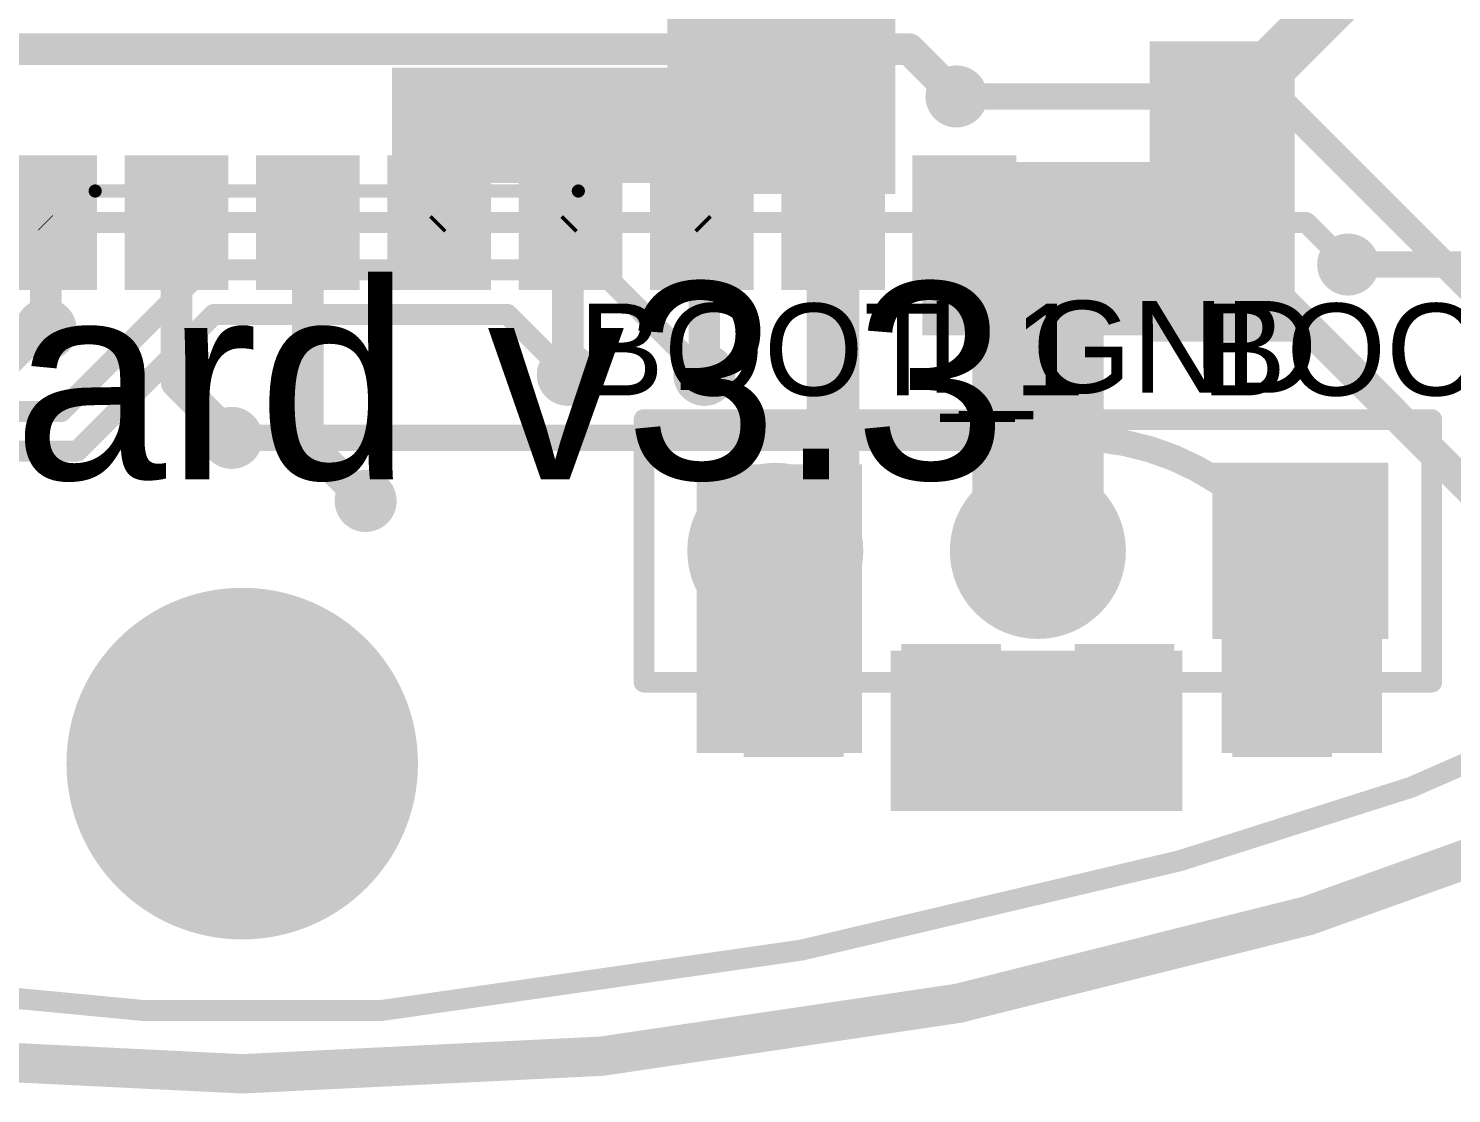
# Model space of a CAD drawing. Header units: millimetres. Extents: x -1.41 to 1.41, y -0.13 to 2.68.
# Drawn here: x -0.081 to 0.461, y -0.126 to 0.28 of the extents above; entities that cross this region are included whole.
import ezdxf

# ---------------------------------------------------------------- set-up
doc = ezdxf.new("R2010")
doc.units = ezdxf.units.MM
doc.header["$MEASUREMENT"] = 0
for name, color, linetype in [('BottomLayer', 5, 'Continuous'), ('BottomPaste', 16, 'Continuous'), ('BottomSolder', 6, 'Continuous'), ('Mechanical2', 216, 'Continuous'), ('MultiLayer', 9, 'Continuous'), ('PadHoleLayer', 156, 'Continuous'), ('TopLayer', 1, 'Continuous'), ('TopOverlay', 2, 'Continuous'), ('TopPaste', 8, 'Continuous'), ('TopSolder', 216, 'Continuous'), ('ViaHoleLayer', 16, 'Continuous')]:
    doc.layers.add(name, color=color, linetype=linetype)
doc.styles.add('Arial', font='', dxfattribs={"height": 0.2})
doc.styles.get('Arial').set_extended_font_data('Arial')

# ---------------------------------------------------------------- blocks, each defined once
blk = doc.blocks.new('HDR1X3__3')
at = {"layer": 'BottomLayer'}
blk.add_hatch(color=5, dxfattribs=at).paths.add_polyline_path([(-0.02952755, 0.02952755), (0.02952755, 0.02952755), (0.02952755, -0.02952755), (-0.02952755, -0.02952755)])
h = blk.add_hatch(color=5, dxfattribs=at)
edge = h.paths.add_edge_path()
edge.add_arc((0.1, 0), 0.0295275, 0, 360)
h = blk.add_hatch(color=5, dxfattribs=at)
edge = h.paths.add_edge_path()
edge.add_arc((0.2, 0), 0.0295275, 0, 360)
at = {"layer": 'BottomSolder'}
blk.add_hatch(color=6, dxfattribs=at).paths.add_polyline_path([(-0.03352755, 0.03352755), (0.03352755, 0.03352755), (0.03352755, -0.03352755), (-0.03352755, -0.03352755)])
h = blk.add_hatch(color=6, dxfattribs=at)
edge = h.paths.add_edge_path()
edge.add_arc((0.1, 0), 0.0335275, 0, 360)
h = blk.add_hatch(color=6, dxfattribs=at)
edge = h.paths.add_edge_path()
edge.add_arc((0.2, 0), 0.0335275, 0, 360)
at = {"layer": 'MultiLayer'}
blk.add_hatch(color=9, dxfattribs=at).paths.add_polyline_path([(-0.02952755, 0.02952755), (0.02952755, 0.02952755), (0.02952755, -0.02952755), (-0.02952755, -0.02952755)])
h = blk.add_hatch(color=9, dxfattribs=at)
edge = h.paths.add_edge_path()
edge.add_arc((0.1, 0), 0.0295275, 0, 360)
h = blk.add_hatch(color=9, dxfattribs=at)
edge = h.paths.add_edge_path()
edge.add_arc((0.2, 0), 0.0295275, 0, 360)
at = {"layer": 'PadHoleLayer'}
h = blk.add_hatch(color=156, dxfattribs=at)
edge = h.paths.add_edge_path()
edge.add_arc((0, 0), 0.0177165, 0, 360)
h = blk.add_hatch(color=156, dxfattribs=at)
edge = h.paths.add_edge_path()
edge.add_arc((0.1, 0), 0.0177165, 0, 360)
h = blk.add_hatch(color=156, dxfattribs=at)
edge = h.paths.add_edge_path()
edge.add_arc((0.2, 0), 0.0177165, 0, 360)
at = {"layer": 'TopLayer'}
blk.add_hatch(color=1, dxfattribs=at).paths.add_polyline_path([(-0.02952755, 0.02952755), (0.02952755, 0.02952755), (0.02952755, -0.02952755), (-0.02952755, -0.02952755)])
h = blk.add_hatch(color=1, dxfattribs=at)
edge = h.paths.add_edge_path()
edge.add_arc((0.1, 0), 0.0295275, 0, 360)
h = blk.add_hatch(color=1, dxfattribs=at)
edge = h.paths.add_edge_path()
edge.add_arc((0.2, 0), 0.0295275, 0, 360)
at = {"layer": 'TopSolder'}
blk.add_hatch(color=216, dxfattribs=at).paths.add_polyline_path([(-0.03352755, 0.03352755), (0.03352755, 0.03352755), (0.03352755, -0.03352755), (-0.03352755, -0.03352755)])
h = blk.add_hatch(color=216, dxfattribs=at)
edge = h.paths.add_edge_path()
edge.add_arc((0.1, 0), 0.0335275, 0, 360)
h = blk.add_hatch(color=216, dxfattribs=at)
edge = h.paths.add_edge_path()
edge.add_arc((0.2, 0), 0.0335275, 0, 360)
at = {"layer": 'TopOverlay', "const_width": 0.007874}
for points in [[(0.25, 0.05), (-0.05, 0.05)], [(-0.05, 0.05), (-0.05, -0.05)], [(0.25, 0.05), (0.25, -0.05)], [(0.25, -0.05), (-0.05, -0.05)]]:
    blk.add_lwpolyline(points, dxfattribs=at)
at = {"layer": 'TopOverlay', "const_width": 0.003937}
for points in [[(-0.0519685, 0.05, 1), (-0.0480315, 0.05, 1)], [(-0.0519685, 0.05, 1), (-0.0480315, 0.05, 1)], [(0.2480315, 0.05, 1), (0.2519685, 0.05, 1)], [(0.2480315, 0.05, 1), (0.2519685, 0.05, 1)], [(-0.0519685, -0.05, 1), (-0.0480315, -0.05, 1)], [(-0.0519685, -0.05, 1), (-0.0480315, -0.05, 1)], [(0.2480315, -0.05, 1), (0.2519685, -0.05, 1)], [(0.2480315, -0.05, 1), (0.2519685, -0.05, 1)]]:
    blk.add_lwpolyline(points, format="xyb", close=True, dxfattribs=at)
blk = doc.blocks.new('TACTILE_SWITCH_13MM_ACTUATOR_8')
at = {"layer": 'TopLayer'}
for points in [[(-0.2066929, 0.11811025), (-0.1279527, 0.11811025), (-0.1279527, 0.05905515), (-0.2066929, 0.05905515)], [(0.1279528, 0.11811025), (0.206693, 0.11811025), (0.206693, 0.05905515), (0.1279528, 0.05905515)], [(-0.2066929, -0.05905515), (-0.1279527, -0.05905515), (-0.1279527, -0.11811025), (-0.2066929, -0.11811025)], [(0.1279528, -0.05905515), (0.206693, -0.05905515), (0.206693, -0.11811025), (0.1279528, -0.11811025)]]:
    blk.add_hatch(color=1, dxfattribs=at).paths.add_polyline_path(points)
at = {"layer": 'TopPaste'}
for points in [[(-0.2066929, 0.11811025), (-0.1279527, 0.11811025), (-0.1279527, 0.05905515), (-0.2066929, 0.05905515)], [(0.1279528, 0.11811025), (0.206693, 0.11811025), (0.206693, 0.05905515), (0.1279528, 0.05905515)], [(-0.2066929, -0.05905515), (-0.1279527, -0.05905515), (-0.1279527, -0.11811025), (-0.2066929, -0.11811025)], [(0.1279528, -0.05905515), (0.206693, -0.05905515), (0.206693, -0.11811025), (0.1279528, -0.11811025)]]:
    blk.add_hatch(color=8, dxfattribs=at).paths.add_polyline_path(points)
at = {"layer": 'TopSolder'}
for points in [[(-0.2106929, 0.12211025), (-0.1239527, 0.12211025), (-0.1239527, 0.05505515), (-0.2106929, 0.05505515)], [(0.1239528, 0.12211025), (0.210693, 0.12211025), (0.210693, 0.05505515), (0.1239528, 0.05505515)], [(-0.2106929, -0.05505515), (-0.1239527, -0.05505515), (-0.1239527, -0.12211025), (-0.2106929, -0.12211025)], [(0.1239528, -0.05505515), (0.210693, -0.05505515), (0.210693, -0.12211025), (0.1239528, -0.12211025)]]:
    blk.add_hatch(color=216, dxfattribs=at).paths.add_polyline_path(points)
at = {"layer": 'TopOverlay', "const_width": 0.005}
for points in [[(0.094, 0.121), (-0.09, 0.121)], [(-0.124, 0.047), (-0.124, -0.047)], [(0.1240001, 0.047), (0.1240001, -0.047)], [(0.094, -0.121), (-0.09, -0.121)]]:
    blk.add_lwpolyline(points, dxfattribs=at)
at = {"layer": 'TopOverlay', "const_width": 0.0025}
for points in [[(-0.09125, 0.121, 1), (-0.08875, 0.121, 1)], [(0.09275, 0.121, 1), (0.09525, 0.121, 1)], [(-0.12525, 0.047, 1), (-0.12275, 0.047, 1)], [(0.1227501, 0.047, 1), (0.1252501, 0.047, 1)], [(-0.12525, -0.047, 1), (-0.12275, -0.047, 1)], [(0.1227501, -0.047, 1), (0.1252501, -0.047, 1)], [(-0.09125, -0.121, 1), (-0.08875, -0.121, 1)], [(0.09275, -0.121, 1), (0.09525, -0.121, 1)]]:
    blk.add_lwpolyline(points, format="xyb", close=True, dxfattribs=at)
blk = doc.blocks.new('M55_7012642R_B_124')
at = {"layer": 'BottomLayer'}
for points in [[(-0.42185035, 0.1496062), (-0.37460625, 0.1496062), (-0.37460625, 0.043307), (-0.42185035, 0.043307)], [(-0.28425195, 0.08661405), (-0.31574805, 0.08661405), (-0.31574805, 0.12992115), (-0.28425195, 0.12992115)], [(-0.23425195, 0.08661405), (-0.26574805, 0.08661405), (-0.26574805, 0.12992115), (-0.23425195, 0.12992115)], [(-0.18425195, 0.08661405), (-0.21574805, 0.08661405), (-0.21574805, 0.12992115), (-0.18425195, 0.12992115)], [(-0.13425195, 0.08661405), (-0.16574805, 0.08661405), (-0.16574805, 0.12992115), (-0.13425195, 0.12992115)], [(-0.08425195, 0.08661405), (-0.11574805, 0.08661405), (-0.11574805, 0.12992115), (-0.08425195, 0.12992115)], [(-0.03425195, 0.08661405), (-0.06574805, 0.08661405), (-0.06574805, 0.12992115), (-0.03425195, 0.12992115)], [(0.01574805, 0.08661405), (-0.01574805, 0.08661405), (-0.01574805, 0.12992115), (0.01574805, 0.12992115)], [(0.06574805, 0.08661405), (0.03425195, 0.08661405), (0.03425195, 0.12992115), (0.06574805, 0.12992115)]]:
    blk.add_hatch(color=5, dxfattribs=at).paths.add_polyline_path(points)
at = {"layer": 'BottomPaste'}
for points in [[(-0.42185035, 0.1496062), (-0.37460625, 0.1496062), (-0.37460625, 0.043307), (-0.42185035, 0.043307)], [(-0.28425195, 0.08661405), (-0.31574805, 0.08661405), (-0.31574805, 0.12992115), (-0.28425195, 0.12992115)], [(-0.23425195, 0.08661405), (-0.26574805, 0.08661405), (-0.26574805, 0.12992115), (-0.23425195, 0.12992115)], [(-0.18425195, 0.08661405), (-0.21574805, 0.08661405), (-0.21574805, 0.12992115), (-0.18425195, 0.12992115)], [(-0.13425195, 0.08661405), (-0.16574805, 0.08661405), (-0.16574805, 0.12992115), (-0.13425195, 0.12992115)], [(-0.08425195, 0.08661405), (-0.11574805, 0.08661405), (-0.11574805, 0.12992115), (-0.08425195, 0.12992115)], [(-0.03425195, 0.08661405), (-0.06574805, 0.08661405), (-0.06574805, 0.12992115), (-0.03425195, 0.12992115)], [(0.01574805, 0.08661405), (-0.01574805, 0.08661405), (-0.01574805, 0.12992115), (0.01574805, 0.12992115)], [(0.06574805, 0.08661405), (0.03425195, 0.08661405), (0.03425195, 0.12992115), (0.06574805, 0.12992115)]]:
    blk.add_hatch(color=16, dxfattribs=at).paths.add_polyline_path(points)
at = {"layer": 'BottomSolder'}
for points in [[(-0.42585035, 0.1536062), (-0.37060625, 0.1536062), (-0.37060625, 0.039307), (-0.42585035, 0.039307)], [(-0.28025195, 0.08261405), (-0.31974805, 0.08261405), (-0.31974805, 0.13392115), (-0.28025195, 0.13392115)], [(-0.23025195, 0.08261405), (-0.26974805, 0.08261405), (-0.26974805, 0.13392115), (-0.23025195, 0.13392115)], [(-0.18025195, 0.08261405), (-0.21974805, 0.08261405), (-0.21974805, 0.13392115), (-0.18025195, 0.13392115)], [(-0.13025195, 0.08261405), (-0.16974805, 0.08261405), (-0.16974805, 0.13392115), (-0.13025195, 0.13392115)], [(-0.08025195, 0.08261405), (-0.11974805, 0.08261405), (-0.11974805, 0.13392115), (-0.08025195, 0.13392115)], [(-0.03025195, 0.08261405), (-0.06974805, 0.08261405), (-0.06974805, 0.13392115), (-0.03025195, 0.13392115)], [(0.01974805, 0.08261405), (-0.01974805, 0.08261405), (-0.01974805, 0.13392115), (0.01974805, 0.13392115)], [(0.06974805, 0.08261405), (0.03025195, 0.08261405), (0.03025195, 0.13392115), (0.06974805, 0.13392115)]]:
    blk.add_hatch(color=6, dxfattribs=at).paths.add_polyline_path(points)
blk = doc.blocks.new('RES0603_B_157')
at = {"layer": 'BottomLayer'}
for points in [[(-0.045, -0.0175), (-0.045, 0.0175), (-0.015, 0.0175), (-0.015, -0.0175)], [(0.015, -0.0175), (0.015, 0.0175), (0.045, 0.0175), (0.045, -0.0175)]]:
    blk.add_hatch(color=5, dxfattribs=at).paths.add_polyline_path(points)
at = {"layer": 'BottomPaste'}
for points in [[(-0.045, -0.0175), (-0.045, 0.0175), (-0.015, 0.0175), (-0.015, -0.0175)], [(0.015, -0.0175), (0.015, 0.0175), (0.045, 0.0175), (0.045, -0.0175)]]:
    blk.add_hatch(color=16, dxfattribs=at).paths.add_polyline_path(points)
at = {"layer": 'BottomSolder'}
for points in [[(-0.049, -0.0215), (-0.049, 0.0215), (-0.011, 0.0215), (-0.011, -0.0215)], [(0.011, -0.0215), (0.011, 0.0215), (0.049, 0.0215), (0.049, -0.0215)]]:
    blk.add_hatch(color=6, dxfattribs=at).paths.add_polyline_path(points)
blk = doc.blocks.new('RES0603_B_158')
at = {"layer": 'BottomLayer'}
for points in [[(-0.045, -0.0175), (-0.045, 0.0175), (-0.015, 0.0175), (-0.015, -0.0175)], [(0.015, -0.0175), (0.015, 0.0175), (0.045, 0.0175), (0.045, -0.0175)]]:
    blk.add_hatch(color=5, dxfattribs=at).paths.add_polyline_path(points)
at = {"layer": 'BottomPaste'}
for points in [[(-0.045, -0.0175), (-0.045, 0.0175), (-0.015, 0.0175), (-0.015, -0.0175)], [(0.015, -0.0175), (0.015, 0.0175), (0.045, 0.0175), (0.045, -0.0175)]]:
    blk.add_hatch(color=16, dxfattribs=at).paths.add_polyline_path(points)
at = {"layer": 'BottomSolder'}
for points in [[(-0.049, -0.0215), (-0.049, 0.0215), (-0.011, 0.0215), (-0.011, -0.0215)], [(0.011, -0.0215), (0.011, 0.0215), (0.049, 0.0215), (0.049, -0.0215)]]:
    blk.add_hatch(color=6, dxfattribs=at).paths.add_polyline_path(points)

msp = doc.modelspace()

# ---------------------------------------------------------------- hatches: boundary and pattern name
at = {"layer": 'BottomLayer'}
for points in [[(0.346, 0.163), (0.4, 0.163), (0.4, 0.272), (0.346, 0.272)], [(0.259, 0.163), (0.3714058, 0.163), (0.3714058, 0.229), (0.259, 0.229)], [(0.173, 0.004), (0.236, 0.004), (0.236, 0.114), (0.173, 0.114)], [(0.373, 0.004), (0.434, 0.004), (0.434, 0.114), (0.373, 0.114)], [(0.3580001, -0.0179999), (0.3580001, 0.0430001), (0.2470001, 0.0430001), (0.2470001, -0.0179999)]]:
    msp.add_hatch(color=5, dxfattribs=at).paths.add_polyline_path(points)
h = msp.add_hatch(color=5, dxfattribs=at)
edge = h.paths.add_edge_path()
edge.add_arc((0.272, 0.254), 0.011811, 0, 360)
h = msp.add_hatch(color=5, dxfattribs=at)
edge = h.paths.add_edge_path()
edge.add_arc((0.075, 0.244), 0.011811, 0, 360)
h = msp.add_hatch(color=5, dxfattribs=at)
edge = h.paths.add_edge_path()
edge.add_arc((0.4211631, 0.19), 0.011811, 0, 360)
h = msp.add_hatch(color=5, dxfattribs=at)
edge = h.paths.add_edge_path()
edge.add_arc((0.35, 0.177189), 0.011811, 0, 360)
h = msp.add_hatch(color=5, dxfattribs=at)
edge = h.paths.add_edge_path()
edge.add_arc((-0.074811, 0.165189), 0.011811, 0, 360)
h = msp.add_hatch(color=5, dxfattribs=at)
edge = h.paths.add_edge_path()
edge.add_arc((0.124, 0.148), 0.011811, 0, 360)
h = msp.add_hatch(color=5, dxfattribs=at)
edge = h.paths.add_edge_path()
edge.add_arc((0.176, 0.148), 0.011811, 0, 360)
h = msp.add_hatch(color=5, dxfattribs=at)
edge = h.paths.add_edge_path()
edge.add_arc((-0.004, 0.124), 0.011811, 0, 360)
h = msp.add_hatch(color=5, dxfattribs=at)
edge = h.paths.add_edge_path()
edge.add_arc((0.047, 0.1), 0.011811, 0, 360)
h = msp.add_hatch(color=5, dxfattribs=at)
edge = h.paths.add_edge_path()
edge.add_arc((0, 0), 0.0590551, 0, 360)
h = msp.add_hatch(color=5, dxfattribs=at)
edge = h.paths.add_edge_path()
edge.add_arc((0.303, 0.027), 0.011811, 0, 360)
h = msp.add_hatch(color=5, dxfattribs=at)
edge = h.paths.add_edge_path()
edge.add_arc((0.303, 0.0005858), 0.011811, 0, 360)
at = {"layer": 'BottomSolder'}
h = msp.add_hatch(color=6, dxfattribs=at)
edge = h.paths.add_edge_path()
edge.add_arc((0.272, 0.254), 0.0059055, 0, 360)
h = msp.add_hatch(color=6, dxfattribs=at)
edge = h.paths.add_edge_path()
edge.add_arc((0.075, 0.244), 0.0059055, 0, 360)
h = msp.add_hatch(color=6, dxfattribs=at)
edge = h.paths.add_edge_path()
edge.add_arc((0.4211631, 0.19), 0.0059055, 0, 360)
h = msp.add_hatch(color=6, dxfattribs=at)
edge = h.paths.add_edge_path()
edge.add_arc((0.35, 0.177189), 0.0059055, 0, 360)
h = msp.add_hatch(color=6, dxfattribs=at)
edge = h.paths.add_edge_path()
edge.add_arc((-0.074811, 0.165189), 0.0059055, 0, 360)
h = msp.add_hatch(color=6, dxfattribs=at)
edge = h.paths.add_edge_path()
edge.add_arc((0.124, 0.148), 0.0059055, 0, 360)
h = msp.add_hatch(color=6, dxfattribs=at)
edge = h.paths.add_edge_path()
edge.add_arc((0.176, 0.148), 0.0059055, 0, 360)
h = msp.add_hatch(color=6, dxfattribs=at)
edge = h.paths.add_edge_path()
edge.add_arc((-0.004, 0.124), 0.0059055, 0, 360)
h = msp.add_hatch(color=6, dxfattribs=at)
edge = h.paths.add_edge_path()
edge.add_arc((0.047, 0.1), 0.0059055, 0, 360)
h = msp.add_hatch(color=6, dxfattribs=at)
edge = h.paths.add_edge_path()
edge.add_arc((0, 0), 0.0630551, 0, 360)
h = msp.add_hatch(color=6, dxfattribs=at)
edge = h.paths.add_edge_path()
edge.add_arc((0.303, 0.027), 0.0059055, 0, 360)
h = msp.add_hatch(color=6, dxfattribs=at)
edge = h.paths.add_edge_path()
edge.add_arc((0.303, 0.0005858), 0.0059055, 0, 360)
at = {"layer": 'MultiLayer'}
h = msp.add_hatch(color=9, dxfattribs=at)
edge = h.paths.add_edge_path()
edge.add_arc((0, 0), 0.0590551, 0, 360)
at = {"layer": 'PadHoleLayer'}
h = msp.add_hatch(color=156, dxfattribs=at)
edge = h.paths.add_edge_path()
edge.add_arc((0, 0), 0.0669291, 0, 360)
at = {"layer": 'TopLayer'}
for points in [[(0.1656993, 0.2507797), (0.2449999, 0.2507797), (0.2449999, 0.2977797), (0.1656993, 0.2977797)], [(0.057, 0.221), (0.244, 0.221), (0.244, 0.265), (0.057, 0.265)]]:
    msp.add_hatch(color=1, dxfattribs=at).paths.add_polyline_path(points)
h = msp.add_hatch(color=1, dxfattribs=at)
edge = h.paths.add_edge_path()
edge.add_arc((0.272, 0.254), 0.011811, 0, 360)
h = msp.add_hatch(color=1, dxfattribs=at)
edge = h.paths.add_edge_path()
edge.add_arc((0.075, 0.244), 0.011811, 0, 360)
h = msp.add_hatch(color=1, dxfattribs=at)
edge = h.paths.add_edge_path()
edge.add_arc((0.4211631, 0.19), 0.011811, 0, 360)
h = msp.add_hatch(color=1, dxfattribs=at)
edge = h.paths.add_edge_path()
edge.add_arc((0.35, 0.177189), 0.011811, 0, 360)
h = msp.add_hatch(color=1, dxfattribs=at)
edge = h.paths.add_edge_path()
edge.add_arc((-0.074811, 0.165189), 0.011811, 0, 360)
h = msp.add_hatch(color=1, dxfattribs=at)
edge = h.paths.add_edge_path()
edge.add_arc((0.124, 0.148), 0.011811, 0, 360)
h = msp.add_hatch(color=1, dxfattribs=at)
edge = h.paths.add_edge_path()
edge.add_arc((0.176, 0.148), 0.011811, 0, 360)
h = msp.add_hatch(color=1, dxfattribs=at)
edge = h.paths.add_edge_path()
edge.add_arc((-0.004, 0.124), 0.011811, 0, 360)
h = msp.add_hatch(color=1, dxfattribs=at)
edge = h.paths.add_edge_path()
edge.add_arc((0.047, 0.1), 0.011811, 0, 360)
h = msp.add_hatch(color=1, dxfattribs=at)
edge = h.paths.add_edge_path()
edge.add_arc((0, 0), 0.0590551, 0, 360)
h = msp.add_hatch(color=1, dxfattribs=at)
edge = h.paths.add_edge_path()
edge.add_arc((0.303, 0.027), 0.011811, 0, 360)
h = msp.add_hatch(color=1, dxfattribs=at)
edge = h.paths.add_edge_path()
edge.add_arc((0.303, 0.0005858), 0.011811, 0, 360)
at = {"layer": 'TopSolder'}
h = msp.add_hatch(color=216, dxfattribs=at)
edge = h.paths.add_edge_path()
edge.add_arc((0.272, 0.254), 0.0059055, 0, 360)
h = msp.add_hatch(color=216, dxfattribs=at)
edge = h.paths.add_edge_path()
edge.add_arc((0.075, 0.244), 0.0059055, 0, 360)
h = msp.add_hatch(color=216, dxfattribs=at)
edge = h.paths.add_edge_path()
edge.add_arc((0.4211631, 0.19), 0.0059055, 0, 360)
h = msp.add_hatch(color=216, dxfattribs=at)
edge = h.paths.add_edge_path()
edge.add_arc((0.35, 0.177189), 0.0059055, 0, 360)
h = msp.add_hatch(color=216, dxfattribs=at)
edge = h.paths.add_edge_path()
edge.add_arc((-0.074811, 0.165189), 0.0059055, 0, 360)
h = msp.add_hatch(color=216, dxfattribs=at)
edge = h.paths.add_edge_path()
edge.add_arc((0.124, 0.148), 0.0059055, 0, 360)
h = msp.add_hatch(color=216, dxfattribs=at)
edge = h.paths.add_edge_path()
edge.add_arc((0.176, 0.148), 0.0059055, 0, 360)
h = msp.add_hatch(color=216, dxfattribs=at)
edge = h.paths.add_edge_path()
edge.add_arc((-0.004, 0.124), 0.0059055, 0, 360)
h = msp.add_hatch(color=216, dxfattribs=at)
edge = h.paths.add_edge_path()
edge.add_arc((0.047, 0.1), 0.0059055, 0, 360)
h = msp.add_hatch(color=216, dxfattribs=at)
edge = h.paths.add_edge_path()
edge.add_arc((0, 0), 0.0630551, 0, 360)
h = msp.add_hatch(color=216, dxfattribs=at)
edge = h.paths.add_edge_path()
edge.add_arc((0.303, 0.027), 0.0059055, 0, 360)
h = msp.add_hatch(color=216, dxfattribs=at)
edge = h.paths.add_edge_path()
edge.add_arc((0.303, 0.0005858), 0.0059055, 0, 360)
at = {"layer": 'ViaHoleLayer'}
h = msp.add_hatch(color=16, dxfattribs=at)
edge = h.paths.add_edge_path()
edge.add_arc((0.272, 0.254), 0.0059055, 0, 360)
h = msp.add_hatch(color=16, dxfattribs=at)
edge = h.paths.add_edge_path()
edge.add_arc((0.075, 0.244), 0.0059055, 0, 360)
h = msp.add_hatch(color=16, dxfattribs=at)
edge = h.paths.add_edge_path()
edge.add_arc((0.4211631, 0.19), 0.0059055, 0, 360)
h = msp.add_hatch(color=16, dxfattribs=at)
edge = h.paths.add_edge_path()
edge.add_arc((0.35, 0.177189), 0.0059055, 0, 360)
h = msp.add_hatch(color=16, dxfattribs=at)
edge = h.paths.add_edge_path()
edge.add_arc((-0.074811, 0.165189), 0.0059055, 0, 360)
h = msp.add_hatch(color=16, dxfattribs=at)
edge = h.paths.add_edge_path()
edge.add_arc((0.124, 0.148), 0.0059055, 0, 360)
h = msp.add_hatch(color=16, dxfattribs=at)
edge = h.paths.add_edge_path()
edge.add_arc((0.176, 0.148), 0.0059055, 0, 360)
h = msp.add_hatch(color=16, dxfattribs=at)
edge = h.paths.add_edge_path()
edge.add_arc((-0.004, 0.124), 0.0059055, 0, 360)
h = msp.add_hatch(color=16, dxfattribs=at)
edge = h.paths.add_edge_path()
edge.add_arc((0.047, 0.1), 0.0059055, 0, 360)
h = msp.add_hatch(color=16, dxfattribs=at)
edge = h.paths.add_edge_path()
edge.add_arc((0.303, 0.027), 0.0059055, 0, 360)
h = msp.add_hatch(color=16, dxfattribs=at)
edge = h.paths.add_edge_path()
edge.add_arc((0.303, 0.0005858), 0.0059055, 0, 360)

# ---------------------------------------------------------------- linework, layer by layer
at = {"layer": 'BottomLayer'}
for points, const_width in [([(0.3732283, 0.2473289), (0.4228213, 0.2969219)], 0.02), ([(-0.212, 0.272), (0.254, 0.272)], 0.012), ([(0.254, 0.272), (0.272, 0.254)], 0.012), ([(0.3732283, 0.2178014), (0.3732283, 0.2473289)], 0.02), ([(0.075, 0.2059904), (0.075, 0.244)], 0.012), ([(-0.074811, 0.165189), (-0.074811, 0.2058014)], 0.012), ([(-0.025, 0.145159), (-0.025, 0.2059904)], 0.012), ([(0.025, 0.122), (0.025, 0.2059904)], 0.012), ([(0.225, 0.094), (0.225, 0.2059904)], 0.02), ([(-0.075, 0.2059904), (-0.074811, 0.2058014)], 0.008), ([(0.074, 0.2049904), (0.075, 0.2059904)], 0.008), ([(0.124, 0.148), (0.124, 0.2049904)], 0.012), ([(0.124, 0.2049904), (0.125, 0.2059904)], 0.008), ([(0.176, 0.148), (0.176, 0.2049904)], 0.012), ([(0.175, 0.2059904), (0.176, 0.2049904)], 0.008), ([(0.303, 0.081), (0.303, 0.1851716)], 0.05), ([(0.4211631, 0.19), (0.495, 0.19)], 0.01), ([(-0.025, 0.145159), (-0.004, 0.124159)], 0.012), ([(-0.004, 0.124), (-0.004, 0.124159)], 0.012), ([(0.025, 0.122), (0.047, 0.1)], 0.012), ([(0.303, 0.079), (0.303, 0.081)], 0.05), ([(0.4450257, -0.0090588), (0.6283667, 0.071)], 0.008), ([(0.4301664, -0.0137755), (0.4450255, -0.0090589)], 0.008), ([(0.4450255, -0.0090589), (0.4450257, -0.0090588)], 0.008), ([(0.3572879, -0.0369087), (0.4301664, -0.0137755)], 0.008), ([(0.213347, -0.0709181), (0.3566966, -0.0370717)], 0.008), ([(0.3572869, -0.036909), (0.3572879, -0.0369087)], 0.008), ([(0.0788413, -0.0902853), (0.2126472, -0.0710507)], 0.008), ([(0.2126472, -0.0710507), (0.2126569, -0.0710493)], 0.008), ([(-0.1944716, -0.0790504), (-0.0375786, -0.094)], 0.008), ([(0.053, -0.094), (0.0788413, -0.0902853)], 0.008), ([(-0.0375786, -0.094), (0.053, -0.094)], 0.008)]:
    msp.add_lwpolyline(points, dxfattribs=dict(at, const_width=const_width))
for points, const_width in [([(0.251, 0.272, 1), (0.257, 0.272, 1)], 0.006), ([(0.251, 0.272, 1), (0.257, 0.272, 1)], 0.006), ([(0.269, 0.254, 1), (0.275, 0.254, 1)], 0.006), ([(0.3682283, 0.2473289, 1), (0.3782283, 0.2473289, 1)], 0.01), ([(0.3682283, 0.2473289, 1), (0.3782283, 0.2473289, 1)], 0.01), ([(0.072, 0.244, 1), (0.078, 0.244, 1)], 0.006), ([(0.3682283, 0.2178014, 1), (0.3782283, 0.2178014, 1)], 0.01), ([(-0.077811, 0.2058014, 1), (-0.071811, 0.2058014, 1)], 0.006), ([(-0.028, 0.2059904, 1), (-0.022, 0.2059904, 1)], 0.006), ([(0.022, 0.2059904, 1), (0.028, 0.2059904, 1)], 0.006), ([(0.072, 0.2059904, 1), (0.078, 0.2059904, 1)], 0.006), ([(0.22, 0.2059904, 1), (0.23, 0.2059904, 1)], 0.01), ([(0.2925, 0.19, 1), (0.3175, 0.19, 1)], 0.025), ([(-0.077, 0.2059904, 1), (-0.073, 0.2059904, 1)], 0.004), ([(-0.076811, 0.2058014, 1), (-0.072811, 0.2058014, 1)], 0.004), ([(0.072, 0.2049904, 1), (0.076, 0.2049904, 1)], 0.004), ([(0.073, 0.2059904, 1), (0.077, 0.2059904, 1)], 0.004), ([(0.121, 0.2049904, 1), (0.127, 0.2049904, 1)], 0.006), ([(0.122, 0.2049904, 1), (0.126, 0.2049904, 1)], 0.004), ([(0.123, 0.2059904, 1), (0.127, 0.2059904, 1)], 0.004), ([(0.173, 0.2049904, 1), (0.179, 0.2049904, 1)], 0.006), ([(0.173, 0.2059904, 1), (0.177, 0.2059904, 1)], 0.004), ([(0.174, 0.2049904, 1), (0.178, 0.2049904, 1)], 0.004), ([(0.2905, 0.1851716, 1), (0.3155, 0.1851716, 1)], 0.025), ([(0.2905, 0.1851716, 1), (0.3155, 0.1851716, 1)], 0.025), ([(0.4186631, 0.19, 1), (0.4236631, 0.19, 1)], 0.005), ([(-0.077811, 0.165189, 1), (-0.071811, 0.165189, 1)], 0.006), ([(0.121, 0.148, 1), (0.127, 0.148, 1)], 0.006), ([(0.173, 0.148, 1), (0.179, 0.148, 1)], 0.006), ([(-0.028, 0.145159, 1), (-0.022, 0.145159, 1)], 0.006), ([(-0.028, 0.145159, 1), (-0.022, 0.145159, 1)], 0.006), ([(-0.007, 0.124159, 1), (-0.001, 0.124159, 1)], 0.006), ([(-0.007, 0.124159, 1), (-0.001, 0.124159, 1)], 0.006), ([(-0.007, 0.124, 1), (-0.001, 0.124, 1)], 0.006), ([(0.022, 0.122, 1), (0.028, 0.122, 1)], 0.006), ([(0.022, 0.122, 1), (0.028, 0.122, 1)], 0.006), ([(0.044, 0.1, 1), (0.05, 0.1, 1)], 0.006), ([(0.22, 0.094, 1), (0.23, 0.094, 1)], 0.01), ([(0.2905, 0.081, 1), (0.3155, 0.081, 1)], 0.025), ([(0.2905, 0.081, 1), (0.3155, 0.081, 1)], 0.025), ([(0.2905, 0.079, 1), (0.3155, 0.079, 1)], 0.025), ([(0.29775, 0.0274142, 1), (0.31025, 0.0274142, 1)], 0.0125), ([(0.29675, 0.025, 1), (0.30925, 0.025, 1)], 0.0125), ([(0.4430255, -0.0090589, 1), (0.4470255, -0.0090589, 1)], 0.004), ([(0.4430255, -0.0090589, 1), (0.4470255, -0.0090589, 1)], 0.004), ([(0.4430257, -0.0090588, 1), (0.4470257, -0.0090588, 1)], 0.004), ([(0.4430257, -0.0090588, 1), (0.4470257, -0.0090588, 1)], 0.004), ([(0.4281664, -0.0137755, 1), (0.4321664, -0.0137755, 1)], 0.004), ([(0.4281664, -0.0137755, 1), (0.4321664, -0.0137755, 1)], 0.004), ([(0.3546966, -0.0370716, 1), (0.3586966, -0.0370716, 1)], 0.004), ([(0.3546966, -0.0370717, 1), (0.3586966, -0.0370717, 1)], 0.004), ([(0.3552869, -0.036909, 1), (0.3592869, -0.036909, 1)], 0.004), ([(0.3552869, -0.036909, 1), (0.3592869, -0.036909, 1)], 0.004), ([(0.3552879, -0.0369087, 1), (0.3592879, -0.0369087, 1)], 0.004), ([(0.3552879, -0.0369087, 1), (0.3592879, -0.0369087, 1)], 0.004), ([(0.2106472, -0.0710507, 1), (0.2146472, -0.0710507, 1)], 0.004), ([(0.2106472, -0.0710507, 1), (0.2146472, -0.0710507, 1)], 0.004), ([(0.2106472, -0.0710507, 1), (0.2146472, -0.0710507, 1)], 0.004), ([(0.2106569, -0.0710493, 1), (0.2146569, -0.0710493, 1)], 0.004), ([(0.2106569, -0.0710493, 1), (0.2146569, -0.0710493, 1)], 0.004), ([(0.2106569, -0.0710493, 1), (0.2146569, -0.0710493, 1)], 0.004), ([(0.211347, -0.0709181, 1), (0.215347, -0.0709181, 1)], 0.004), ([(0.211347, -0.0709181, 1), (0.215347, -0.0709181, 1)], 0.004), ([(0.0768413, -0.0902853, 1), (0.0808413, -0.0902853, 1)], 0.004), ([(0.0768413, -0.0902853, 1), (0.0808413, -0.0902853, 1)], 0.004), ([(-0.0395786, -0.094, 1), (-0.0355786, -0.094, 1)], 0.004), ([(-0.0395786, -0.094, 1), (-0.0355786, -0.094, 1)], 0.004), ([(0.051, -0.094, 1), (0.055, -0.094, 1)], 0.004), ([(0.051, -0.094, 1), (0.055, -0.094, 1)], 0.004)]:
    msp.add_lwpolyline(points, format="xyb", close=True, dxfattribs=dict(at, const_width=const_width))
for points, const_width in [([(0.303, 0.1851716, -0.198912367379658), (0.305, 0.19)], 0.05), ([(0.304, 0.0274142, -0.198912367379658), (0.303, 0.025)], 0.025), ([(0.3572869, -0.036909, -0.01914219227532607), (0.3566966, -0.0370716)], 0.008), ([(0.2126569, -0.0710493, -0.0003074799589081016), (0.2126472, -0.0710507)], 0.008), ([(0.213347, -0.0709181, -0.02196042816317096), (0.2126569, -0.0710493)], 0.008)]:
    msp.add_lwpolyline(points, format="xyb", dxfattribs=dict(at, const_width=const_width))
at = {"layer": 'Mechanical2', "const_width": 0.015}
msp.add_lwpolyline([(1.3976378, 1.279528, 1), (-1.3976378, 1.279528, 1)], format="xyb", close=True, dxfattribs=at)
at = {"layer": 'TopLayer'}
for points, const_width in [([(0.1989055, 0.244), (0.2053228, 0.2504173)], 0.012), ([(0.272, 0.254), (0.3940001, 0.254)], 0.01), ([(0.3940001, 0.254), (0.4904646, 0.1575355)], 0.01), ([(0.075, 0.244), (0.1989055, 0.244)], 0.012), ([(-0.148, 0.206), (0.4051631, 0.206)], 0.008), ([(0.4051631, 0.206), (0.4211631, 0.19)], 0.008), ([(-0.069, 0.134), (-0.015, 0.188)], 0.008), ([(-0.015, 0.188), (0.136, 0.188)], 0.008), ([(0.136, 0.188), (0.176, 0.148)], 0.008), ([(0.3509998, 0.1781888), (0.3938114, 0.1781888)], 0.012), ([(0.3938114, 0.1781888), (0.5100004, 0.0619998)], 0.012), ([(-0.0627868, 0.119), (-0.0107868, 0.171)], 0.008), ([(-0.0107868, 0.171), (0.101, 0.171)], 0.008), ([(0.101, 0.171), (0.124, 0.148)], 0.008), ([(-0.091, 0.149), (-0.074811, 0.165189)], 0.008), ([(-0.6885735, 0.134), (-0.069, 0.134)], 0.008), ([(-0.004, 0.124), (0.3165786, 0.124)], 0.01), ([(-0.6947867, 0.119), (-0.0627868, 0.119)], 0.008), ([(0.3872893, 0.0947107), (0.403, 0.079)], 0.01)]:
    msp.add_lwpolyline(points, dxfattribs=dict(at, const_width=const_width))
for points, const_width in [([(0.2023228, 0.2504173, 1), (0.2083228, 0.2504173, 1)], 0.006), ([(0.2695, 0.254, 1), (0.2745, 0.254, 1)], 0.005), ([(0.3915001, 0.254, 1), (0.3965001, 0.254, 1)], 0.005), ([(0.3915001, 0.254, 1), (0.3965001, 0.254, 1)], 0.005), ([(0.072, 0.244, 1), (0.078, 0.244, 1)], 0.006), ([(0.1959055, 0.244, 1), (0.2019055, 0.244, 1)], 0.006), ([(0.1959055, 0.244, 1), (0.2019055, 0.244, 1)], 0.006), ([(0.4031631, 0.206, 1), (0.4071631, 0.206, 1)], 0.004), ([(0.4031631, 0.206, 1), (0.4071631, 0.206, 1)], 0.004), ([(-0.017, 0.188, 1), (-0.013, 0.188, 1)], 0.004), ([(-0.017, 0.188, 1), (-0.013, 0.188, 1)], 0.004), ([(0.134, 0.188, 1), (0.138, 0.188, 1)], 0.004), ([(0.134, 0.188, 1), (0.138, 0.188, 1)], 0.004), ([(0.4191631, 0.19, 1), (0.4231631, 0.19, 1)], 0.004), ([(0.3479998, 0.1781888, 1), (0.3539998, 0.1781888, 1)], 0.006), ([(0.3908114, 0.1781888, 1), (0.3968114, 0.1781888, 1)], 0.006), ([(0.3908114, 0.1781888, 1), (0.3968114, 0.1781888, 1)], 0.006), ([(-0.0127868, 0.171, 1), (-0.0087868, 0.171, 1)], 0.004), ([(-0.0127868, 0.171, 1), (-0.0087868, 0.171, 1)], 0.004), ([(0.099, 0.171, 1), (0.103, 0.171, 1)], 0.004), ([(0.099, 0.171, 1), (0.103, 0.171, 1)], 0.004), ([(-0.076811, 0.165189, 1), (-0.072811, 0.165189, 1)], 0.004), ([(0.122, 0.148, 1), (0.126, 0.148, 1)], 0.004), ([(0.174, 0.148, 1), (0.178, 0.148, 1)], 0.004), ([(-0.071, 0.134, 1), (-0.067, 0.134, 1)], 0.004), ([(-0.071, 0.134, 1), (-0.067, 0.134, 1)], 0.004), ([(-0.0065, 0.124, 1), (-0.0015, 0.124, 1)], 0.005), ([(0.3140786, 0.124, 1), (0.3190786, 0.124, 1)], 0.005), ([(0.3140786, 0.124, 1), (0.3190786, 0.124, 1)], 0.005), ([(-0.0647868, 0.119, 1), (-0.0607868, 0.119, 1)], 0.004), ([(-0.0647868, 0.119, 1), (-0.0607868, 0.119, 1)], 0.004), ([(0.3847893, 0.0947107, 1), (0.3897893, 0.0947107, 1)], 0.005), ([(0.3847893, 0.0947107, 1), (0.3897893, 0.0947107, 1)], 0.005), ([(0.4005, 0.079, 1), (0.4055, 0.079, 1)], 0.005)]:
    msp.add_lwpolyline(points, format="xyb", close=True, dxfattribs=dict(at, const_width=const_width))
at = {"layer": 'TopLayer', "const_width": 0.01}
msp.add_lwpolyline([(0.3165786, 0.124, -0.198912367379658), (0.3872893, 0.0947107)], format="xyb", dxfattribs=at)

# ---------------------------------------------------------------- block references
at = {"rotation": 180}
for name, p in [('M55_7012642R_B_124', (-0.025, 0.314258)), ('TACTILE_SWITCH_13MM_ACTUATOR_8', (0.038, 0.339)), ('HDR1X3__3', (0.403, 0.081)), ('RES0603_B_158', (0.366, 0.024))]:
    msp.add_blockref(name, p, dxfattribs=at)
msp.add_blockref('RES0603_B_157', (0.24, 0.024))

# ---------------------------------------------------------------- texts
at = {"layer": 'TopOverlay', "style": 'Arial'}
msp.add_text('Top Board v3.3', height=0.075, dxfattribs=at).set_placement((-0.425, 0.1082492))
for s, p in [('BOOT_1', (0.128, 0.1401721)), ('I_GND', (0.26, 0.1411721)), ('BOOT_0', (0.365, 0.1401721))]:
    msp.add_text(s, height=0.035, rotation=360, dxfattribs=at).set_placement(p)

doc.saveas('drawing.dxf')
